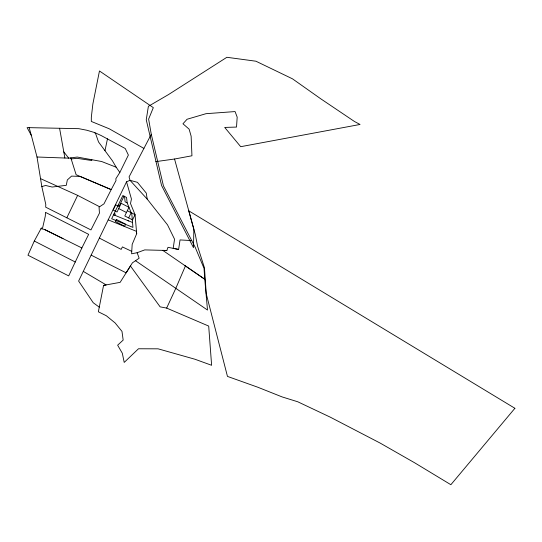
<?xml version="1.0" encoding="UTF-8"?>
<svg xmlns="http://www.w3.org/2000/svg" width="542" height="542" viewBox="0 0 542 542"><rect width="100%" height="100%" fill="white"/><g stroke="black" fill="none" stroke-linecap="round" stroke-linejoin="round"><path stroke-width="0.81" d="M91.828 159.721L91.727 160.52L76.95 158.311L71.178 158.941L70.846 157.891L76.124 174.727L111.205 189.612L115.995 180.567L115.852 178.738L119.829 172.458L128.379 155.053L125.249 148.522L101.103 135.514L94.579 132.539L86.774 130.229L78.793 128.671L27.1 127.607L31.375 135.52L37.012 157.004L41.829 186.57L45.792 204.476L45.684 207.166L90.961 229.93L99.443 213.148L99.057 207.125L103.989 203.833L111.205 189.612L80.094 176.407L71.551 176.109L67.33 179.951L66.28 185.323L52.147 187.037L45.65 185.479L41.829 186.57M178.616 249.435L173.189 248.351L174.544 239.171L167.525 224.862L147.207 199.097L146.259 193.067L137.438 182.322L130.005 180.317L126.543 181.821L131.442 199.009L130.507 203.528L135.06 214.666L136.686 233.731L132.18 244.388L131.604 253.792L137.126 252.714L144.714 249.903L166.868 250.465L167.993 247.315L178.616 249.435L180.039 239.923L191.726 240.587M103.569 285.397L98.359 311.786L106.313 315.742L115.121 322.944L121.984 331.379L123.169 340.085L117.641 345.2L122.316 353.235L124.206 362.415L138.488 348.77L158.088 348.824L194.91 359.224L211.617 365.288L208.697 326.074L166.645 308.086L160.134 306.86L130.432 265.987L120.155 282.348L103.569 285.397L106.178 284.916L83.285 271.393M104.979 150.696L107.492 138.752M81.876 247.958L68.685 275.892L27.974 255.214L34.295 241.034L41.361 227.999L42.547 228.175L45.311 216.041L45.467 212.349L88.658 234.354L81.876 247.958L44.491 229.469L40.982 228.697M185.012 265.668L185.418 265.953L175.825 288.303L166.645 308.086M66.829 217.796L77.648 195.384L40.589 178.664M99.274 307.158L93.224 302.727L78.617 281.054L126.543 181.821M114.789 215.269L115.351 214.11L114.179 213.521M123.996 196.15L119.375 205.75L118.21 205.154M128.664 217.918L131.184 212.688M127.709 220.519L128.8 220.96M143.908 148.413L109.193 128.766L91.313 121.442L91.327 117.255L92.858 104.003L99.464 70.975L153.325 107.634L148.616 119.084L151.272 134.287L129.071 176.882L130.005 180.317L147.207 199.097M174.544 159.016L191.943 155.778L191.136 136.198L189.117 129.159L182.966 123.779L187.065 119.254L206.014 113.691L235.072 111.571L237.179 117.14L236.522 127.065L224.713 127.431L240.702 146.692L360.037 124.47L354.475 121.503L320.735 98.786L292.477 78.827L255.946 61.219L226.881 57.289L168.481 94.593L148.386 106.307L146.252 119.768L161.563 185.479L193.501 247.694L193.853 229.246L174.544 159.016L155.805 161.631M37.012 157.004L68.732 158.169L77.228 157.051L101.679 161.523L116.178 167.221L119.829 172.458M166.868 250.465L162.749 250.363L204.781 279.252L207.498 310.044L135.514 260.716M113.576 214.774L132.533 222.477M108.224 219.862L136.482 231.346L136.686 233.731M131.76 251.346L122.397 246.922L121.178 249.388L99.403 238.101M44.491 229.469L63.008 238.622M91.158 255.126L126.123 272.85L132.404 262.85L139.152 258.216L137.126 252.714M127.16 202.891L126.55 197.451L122.831 195.554L111.666 218.744L132.946 227.389L131.835 214.314L127.16 202.891L125.121 201.848L124.511 196.407M119.552 206.766L115.676 204.795L113.156 210.025L117.038 211.997L121.205 203.338L128.962 207.281L124.789 215.946L132.539 219.889L135.06 214.666L127.309 210.716M118.691 208.562L126.442 212.511M34.295 241.034L75.297 262.03M77.648 195.384L99.62 206.746M185.418 265.953L204.781 279.252L204.029 268.344L195.242 247.389L163.44 185.872L151.272 134.287M94.579 132.539L95.704 133.827L98.508 141.923L112.451 160.832L116.178 167.221M63.793 151.889L68.732 158.169M29.139 127.648L31.375 135.52M59.586 128.278L64.884 158.027M116.34 219.456L115.331 221.549L124.64 226.285L125.642 224.192L116.34 219.456M514.9 408.295L450.869 484.711L414.522 462.719L380.098 443.051L330.281 417.164L297.727 401.764L282.145 396.927L257.735 387.205L227.457 376.399L206.251 293.805L204.463 267.843L197.593 246.258L195.337 234.639L188.785 210.852L514.9 408.295"/></g></svg>
